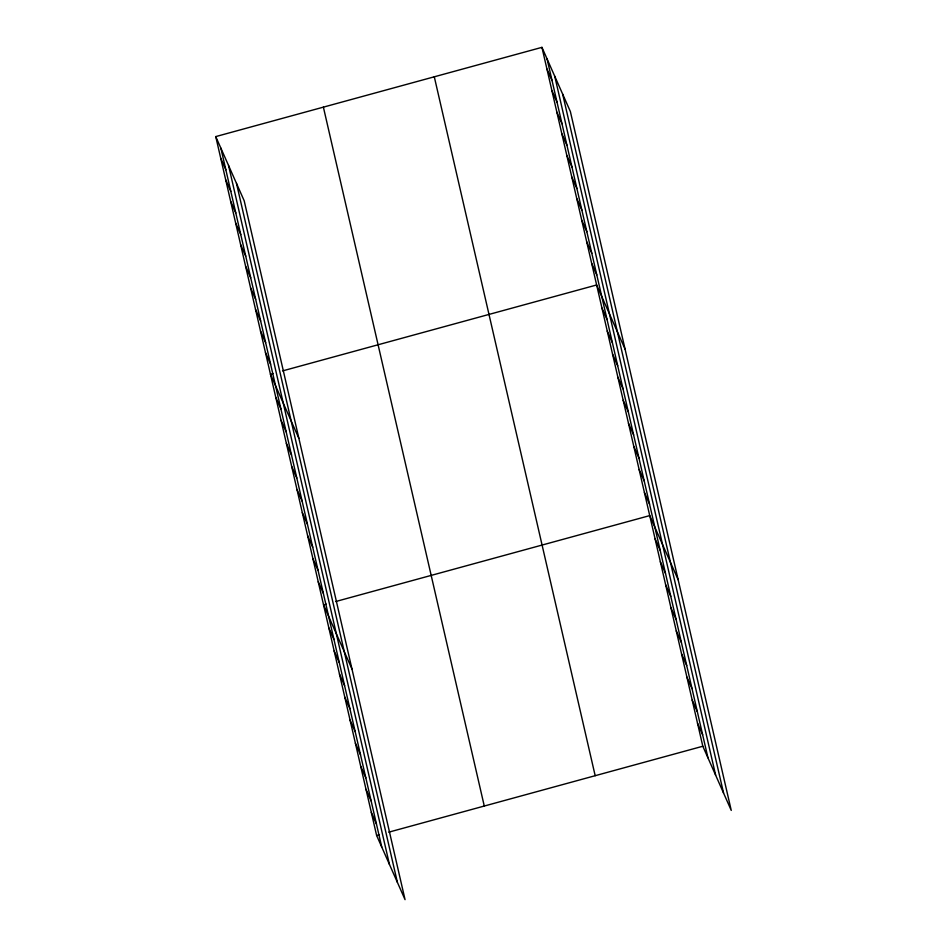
<?xml version="1.0" encoding="UTF-8"?>
<svg xmlns="http://www.w3.org/2000/svg" width="947" height="947" viewBox="0 0 947 947"><rect width="100%" height="100%" fill="white"/><g stroke="black" fill="none" stroke-linecap="round" stroke-linejoin="round"><path stroke-width="1.42" d="M215.75 136.593L244.184 200.752L405.056 899.65L376.634 835.491L215.75 136.593L541.944 47.35L570.366 111.509L731.25 810.407L702.816 746.248L541.944 47.35M273.138 373.485L270.451 374.219L298.885 438.378M282.561 370.904L596.634 284.976L625.067 349.135M326.23 604.127L323.543 604.861L351.964 669.008M335.652 601.546L649.725 515.606L678.159 579.765M376.634 835.491L379.321 834.757M388.743 832.176L702.816 746.248M546.916 68.953L552.03 80.507M551.888 90.557L557.002 102.11M556.86 112.16L561.973 123.714M561.831 133.764L566.945 145.305M566.803 155.367L571.917 166.909M571.775 176.959L576.889 188.512M576.747 198.562L581.872 210.116M581.718 220.166L586.844 231.719M586.69 241.769L591.816 253.323M591.662 263.373L596.788 274.926M601.949 308.035L607.063 319.589M607.252 331.107L612.378 342.66M612.567 354.166L617.681 365.72M617.87 377.226L622.996 388.779M623.185 400.297L628.299 411.85M628.488 423.356L633.614 434.91M633.803 446.416L638.917 457.969M639.107 469.487L644.232 481.04M644.422 492.547L649.535 504.1M655.04 538.677L660.154 550.231M660.343 561.737L665.469 573.29M665.658 584.796L670.772 596.35M670.961 607.867L676.087 619.421M676.276 630.927L681.39 642.48M681.58 653.998L686.705 665.54M686.895 677.058L692.008 688.611M692.198 700.117L697.323 711.671M697.513 723.188L702.627 734.73M220.722 158.196L225.848 169.75M225.694 179.8L230.819 191.353M230.666 201.403L235.791 212.957M235.637 223.007L240.763 234.56M240.609 244.61L245.735 256.163M245.581 266.214L250.706 277.767M250.564 287.817L255.678 299.359M255.536 309.409L260.65 320.962M260.508 331.012L265.622 342.565M265.48 352.615L270.593 364.169M275.755 397.29L280.88 408.832M281.07 420.35L286.183 431.903M286.373 443.409L291.498 454.962M291.688 466.48L296.802 478.022M296.991 489.54L302.117 501.093M302.306 512.599L307.42 524.153M307.609 535.671L312.735 547.224M312.924 558.73L318.038 570.283M318.228 581.789L323.353 593.343M328.846 627.92L333.971 639.474M334.161 650.98L339.275 662.533M339.464 674.051L344.59 685.604M344.779 697.11L349.893 708.664M350.082 720.17L355.208 731.723M355.397 743.241L360.511 754.795M360.7 766.301L365.826 777.854M366.016 789.372L371.129 800.913M371.319 812.431L376.444 823.985M562.672 94.144L723.555 793.041M554.753 76.257L715.636 775.155M547.058 58.903L707.942 757.801M434.294 76.802L595.178 775.7M323.389 107.141L484.272 806.039M236.49 183.398L397.373 882.296M228.558 165.512L389.442 864.41M220.864 148.146L381.748 847.044"/></g></svg>
